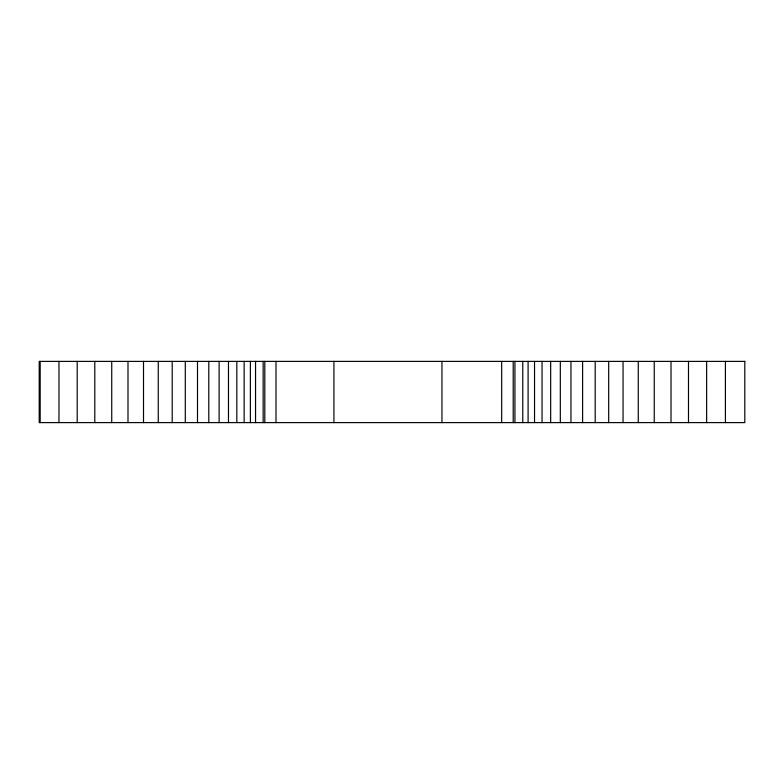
<?xml version="1.0" encoding="UTF-8"?>
<svg xmlns="http://www.w3.org/2000/svg" width="784" height="784" viewBox="0 0 784 784"><rect width="100%" height="100%" fill="white"/><g stroke="black" fill="none" stroke-linecap="round" stroke-linejoin="round"><path stroke-width="1.18" d="M725.416 361.385L725.416 422.615M706.639 361.385L706.639 422.615M688.489 361.385L688.489 422.615M671.016 361.385L671.016 422.615M654.258 361.385L654.258 422.615M638.264 361.385L638.264 422.615M623.055 361.385L623.055 422.615M608.688 361.385L608.688 422.615M595.193 361.385L595.193 422.615M582.61 361.385L582.61 422.615M570.968 361.385L570.968 422.615M560.315 361.385L560.315 422.615M550.662 361.385L550.662 422.615M542.058 361.385L542.058 422.615M534.531 361.385L534.531 422.615M528.093 361.385L528.093 422.615M522.771 361.385L522.771 422.615M514.931 361.385L514.931 422.615M513.216 361.385L513.216 422.615M501.682 361.385L501.682 422.615M441.951 361.385L441.951 422.615M333.935 361.385L333.935 422.615M275.997 361.385L275.997 422.615M264.806 361.385L264.806 422.615M263.15 361.385L263.15 422.615M255.545 361.385L255.545 422.615M250.38 361.385L250.38 422.615M244.138 361.385L244.138 422.615M236.827 361.385L236.827 422.615M228.477 361.385L228.477 422.615M219.128 361.385L219.128 422.615M208.789 361.385L208.789 422.615M197.499 361.385L197.499 422.615M185.289 361.385L185.289 422.615M172.206 361.385L172.206 422.615M158.26 361.385L158.26 422.615M143.511 361.385L143.511 422.615M127.998 361.385L127.998 422.615M111.74 361.385L111.74 422.615M94.795 361.385L94.795 422.615M77.195 361.385L77.195 422.615M58.976 361.385L58.976 422.615M40.17 361.385L40.17 422.615M744.8 361.385L39.2 361.385L39.2 422.615L744.8 422.615L744.8 361.385"/></g></svg>
